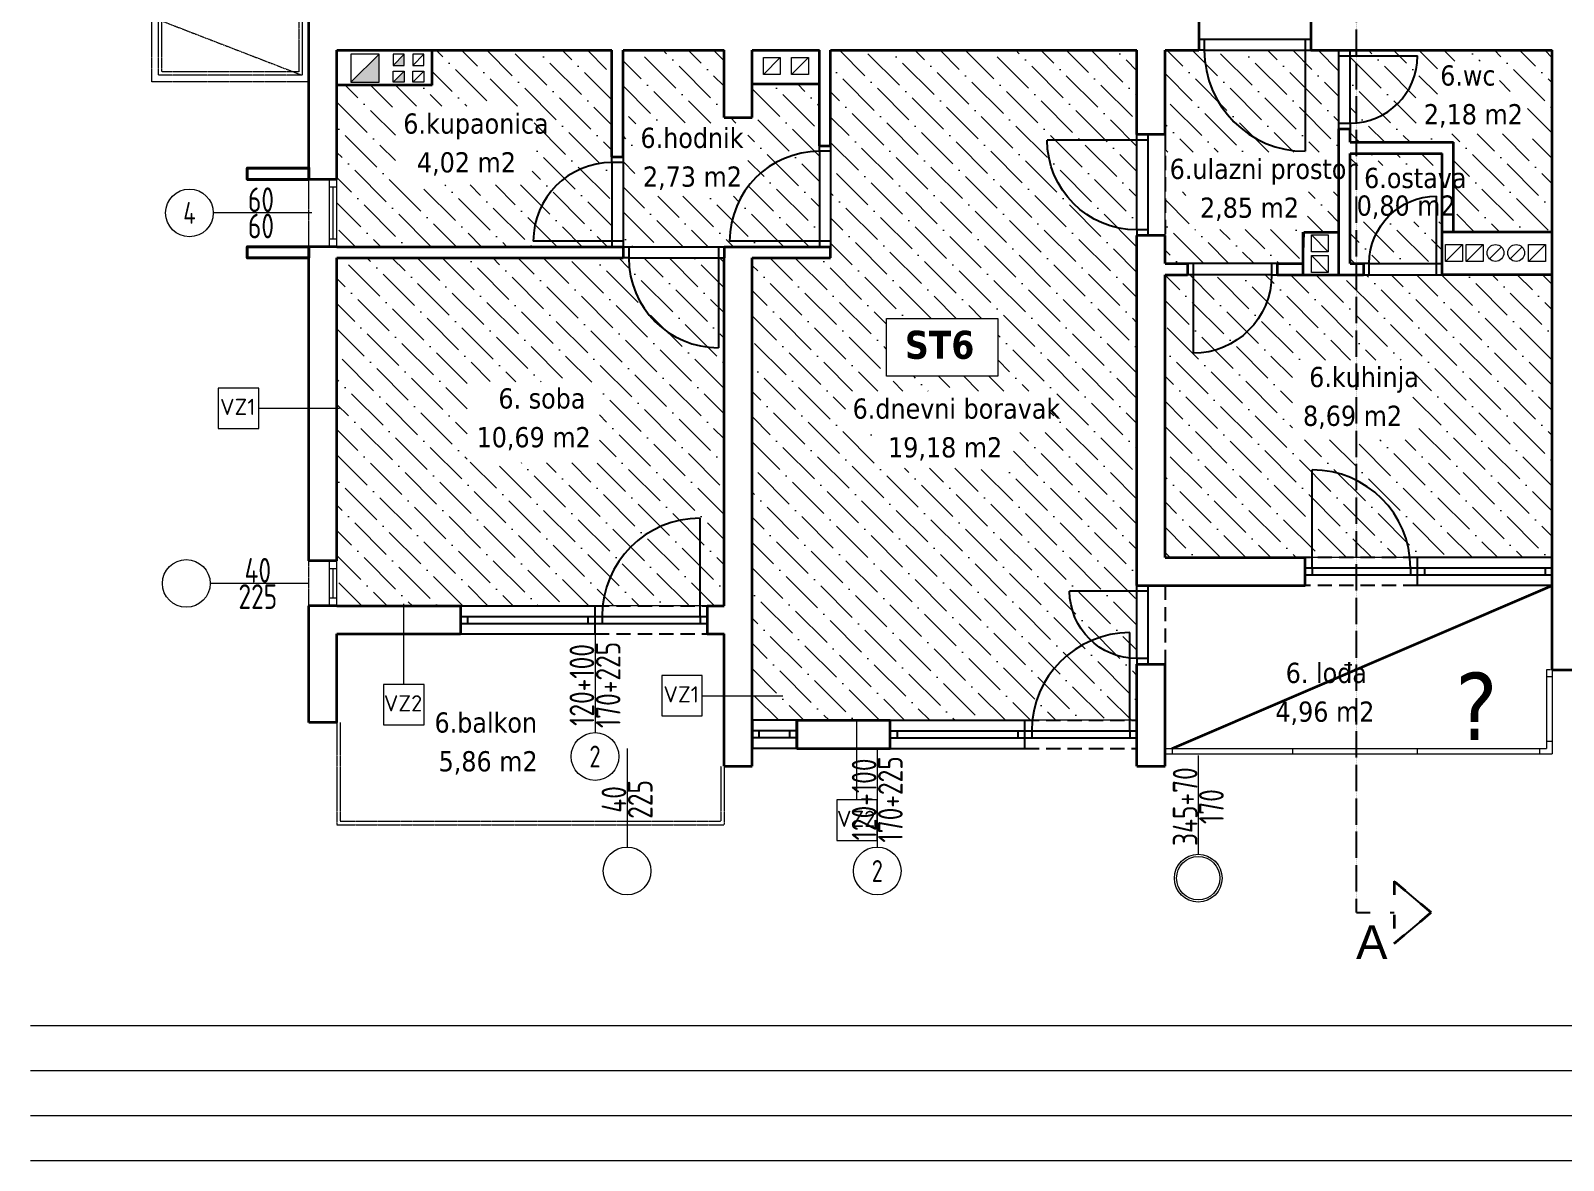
# Model space of a CAD drawing. Header units: millimetres. Extents: x -701 to 470890, y -446843 to -116129.
# Drawn here: x 208801 to 210167, y -223777 to -222771 of the extents above; entities that cross this region are included whole.
import ezdxf
from ezdxf.enums import TextEntityAlignment as Align

# ---------------------------------------------------------------- set-up
doc = ezdxf.new("R2010")
doc.units = ezdxf.units.MM
for name, pattern in [('ACAD_ISO03W100', [30, 12, -18]), ('HIDDEN', [0.375, 0.25, -0.125]), ('HIDDENX2', [19.05, 12.7, -6.35])]:
    doc.linetypes.add(name, pattern=pattern)
doc.layers.get('0').update_dxf_attribs({"lineweight": 0})
doc.layers.get('Defpoints').update_dxf_attribs({"color": 250, "lineweight": 0})
for name, color, linetype, lineweight in [('03-prozori', 132, 'Continuous', 0), ('05-podgled-tanko', 144, 'HIDDEN', 0), ('06-hatch_grijano', 30, 'Continuous', 0), ('07-kote', 70, 'Continuous', 9), ('09-oznaka stavke', 1, 'Continuous', 0), ('5-TX', 113, 'Continuous', 5), ('Kote', 1, 'Continuous', 15), ('TP_01 - 0.35', 1, 'Continuous', 35), ('TP_01 - 0.50', 1, 'Continuous', 40), ('TP_07 - 0.20', 255, 'Continuous', 20)]:
    doc.layers.add(name, color=color, linetype=linetype, lineweight=lineweight)
for name, color, linetype in [('TP_Hidden', 8, 'HIDDENX2'), ('TP_Otvori', 8, 'Continuous'), ('TP_Otvori.block', 8, 'Continuous'), ('zidovi', 1, 'Continuous')]:
    doc.layers.add(name, color=color, linetype=linetype)
doc.styles.add('isocpeur', font='isocpeur.ttf')
doc.styles.add('tahoma10', font='tahoma.ttf', dxfattribs={"height": 2})
doc.styles.add('Tekst15', font='arial.ttf', dxfattribs={"height": 15})

# ---------------------------------------------------------------- blocks, each defined once
blk = doc.blocks.new('*U664')
at = {"layer": 'TP_01 - 0.50'}
for p, q in [((0, 0), (0, -30)), ((48, 0), (48, -30))]:
    blk.add_line(p, q, dxfattribs=at)
at = {"layer": 'TP_Otvori'}
for p, q in [((0, 0), (48, 0)), ((0, -11.3), (48, -11.3)), ((7.5, -11.3), (7.5, -18.8)), ((40.5, -11.3), (40.5, -18.8)), ((0, -18.8), (48, -18.8)), ((0, -30), (48, -30))]:
    blk.add_line(p, q, dxfattribs=at)
blk = doc.blocks.new('*U654')
at = {"layer": 'TP_Otvori'}
for p, q in [((5, 0), (5, 80)), ((5, 0), (0, 0)), ((85, 0), (5, 0)), ((5, -10), (5, 0)), ((85, -10), (85, 0)), ((85, 0), (90, 0)), ((90, -10), (0, -10))]:
    blk.add_line(p, q, dxfattribs=at)
blk.add_arc((5, 0), 80, 0, 90, dxfattribs=at)
blk = doc.blocks.new('*U655')
at = {"layer": 'TP_Otvori'}
for p, q in [((5, 0), (5, 70)), ((5, 0), (0, 0)), ((75, 0), (5, 0)), ((5, -10), (5, 0)), ((75, -10), (75, 0)), ((75, 0), (80, 0)), ((80, -10), (0, -10))]:
    blk.add_line(p, q, dxfattribs=at)
blk.add_arc((5, 0), 70, 0, 90, dxfattribs=at)
blk = doc.blocks.new('*U656')
at = {"layer": 'TP_Otvori'}
for p, q in [((5, 0), (5, 90)), ((5, 0), (0, 0)), ((95, 0), (5, 0)), ((5, -10), (5, 0)), ((95, -10), (95, 0)), ((95, 0), (100, 0)), ((100, -10), (0, -10))]:
    blk.add_line(p, q, dxfattribs=at)
blk.add_arc((5, 0), 90, 0, 90, dxfattribs=at)
blk = doc.blocks.new('*U658')
at = {"layer": 'TP_Otvori'}
for p, q in [((5, 0), (5, 60)), ((5, 0), (0, 0)), ((65, 0), (5, 0)), ((5, -10), (5, 0)), ((65, -10), (65, 0)), ((65, 0), (70, 0)), ((70, -10), (0, -10))]:
    blk.add_line(p, q, dxfattribs=at)
blk.add_arc((5, 0), 60, 0, 90, dxfattribs=at)
blk = doc.blocks.new('*U3406')
blk.add_lwpolyline([(0, 31), (0, -59.2)])
blk.add_circle((0, -81), 21.8)
at = {"style": 'isocpeur', "width": 0.75}
for tag, p in [('SIR', (-12, -15.6)), ('VIS', (12, -15.6))]:
    blk.add_attdef(tag, text='', height=15, rotation=90, dxfattribs=at).set_placement(p, align=Align.MIDDLE)
blk.add_attdef('BR', text='', height=20, rotation=90, dxfattribs=at).set_placement((0, -81), align=Align.MIDDLE_CENTER)
blk = doc.blocks.new('*U3080')
blk.add_line((7, 3.5), (52.9, 3.5))
blk.add_lwpolyline([(0, 7), (59.9, 7), (59.9, 0), (59.9, 0), (0, 0), (0, 7)])
blk.add_lwpolyline([(7, 7), (52.9, 7), (52.9, 0), (7, 0)], close=True)
blk = doc.blocks.new('*U3081')
blk.add_line((7, 3.5), (32.9, 3.5))
blk.add_lwpolyline([(0, 7), (39.9, 7), (39.9, 0), (39.9, 0), (0, 0), (0, 7)])
blk.add_lwpolyline([(7, 7), (32.9, 7), (32.9, 0), (7, 0)], close=True)
blk = doc.blocks.new('*U3082')
blk.add_lwpolyline([(0, 31), (0, -59.2)])
blk.add_circle((0, -81), 21.8)
at = {"style": 'isocpeur', "width": 0.75}
for tag, p in [('SIR', (-12, -15.6)), ('VIS', (12, -15.6))]:
    blk.add_attdef(tag, text='', height=15, rotation=90, dxfattribs=at).set_placement(p, align=Align.MIDDLE)
blk.add_attdef('BR', text='', height=20, rotation=180, dxfattribs=at).set_placement((0, -81), align=Align.MIDDLE_CENTER)
blk = doc.blocks.new('*U1720')
blk.add_lwpolyline([(0, 31), (0, -59.2)])
blk.add_circle((0, -81), 21.8)
at = {"style": 'isocpeur', "width": 0.75}
for tag, p in [('SIR', (-12, -15.6)), ('VIS', (12, -15.6))]:
    blk.add_attdef(tag, text='', height=15, rotation=90, dxfattribs=at).set_placement(p, align=Align.MIDDLE)
blk.add_attdef('BR', text='', height=20, dxfattribs=at).set_placement((0, -81), align=Align.MIDDLE_CENTER)
blk = doc.blocks.new('*U649')
at = {"ltscale": 0.1}
blk.add_line((-0.125, 0.375), (-0.625, 0.375), dxfattribs=at)
blk.add_lwpolyline([(0.125, 0.5), (0.125, 0.25), (-0.125, 0.25), (-0.125, 0.5)], close=True, dxfattribs=at)
at = {"style": 'isocpeur'}
blk.add_attdef('sl', text='', height=0.1, dxfattribs=at).set_placement((0.005, 0.3336), align=Align.CENTER)
blk = doc.blocks.new('*U511')
at = {"ltscale": 0.1}
blk.add_line((0, 0.5), (0, 1), dxfattribs=at)
blk.add_lwpolyline([(0.125, 0.25), (-0.125, 0.25), (-0.125, 0.5), (0.125, 0.5)], close=True, dxfattribs=at)
at = {"style": 'isocpeur'}
blk.add_attdef('sl', text='', height=0.1, dxfattribs=at).set_placement((0.005, 0.3336), align=Align.CENTER)
blk = doc.blocks.new('*U1730')
blk.add_lwpolyline([(0, 31), (0, -59.2)])
for radius in [21.8, 19.8]:
    blk.add_circle((0, -81), radius)
at = {"style": 'isocpeur', "width": 0.75}
for tag, p in [('SIR', (-12, -15.6)), ('VIS', (12, -15.6))]:
    blk.add_attdef(tag, text='', height=15, rotation=90, dxfattribs=at).set_placement(p, align=Align.MIDDLE)
blk.add_attdef('BR', text='', height=20, dxfattribs=at).set_placement((0, -81), align=Align.MIDDLE_CENTER)

msp = doc.modelspace()

# ---------------------------------------------------------------- hatches: boundary and pattern name
at = {"layer": '06-hatch_grijano'}
h = msp.add_hatch(dxfattribs=at)
h.set_pattern_fill('ANSI36', color=256, scale=5, angle=270, style=0)
h.set_pattern_definition([(315, (-48014.625, -4450.162), (30.8696304, -8.4189901), [39.6875, -7.9375, 0, -7.9375])])
h.paths.add_polyline_path([(209126.4, -222908.02), (209126.4, -222837.8), (209248.26, -222837.8), (209248.26, -222908.02)])
h.paths.add_polyline_path([(209319.32, -222788.03), (209159.32, -222788.03), (209159.32, -222819.03), (209074.32, -222819.03), (209074.32, -222963.03), (209319.32, -222963.03)])
h.paths.add_polyline_path([(209504.32, -222818.03), (209444.32, -222818.03), (209444.32, -222848.03), (209419.32, -222848.03), (209419.32, -222788.03), (209329.32, -222788.03), (209329.32, -222963.03), (209504.32, -222963.03)])
h.paths.add_polyline_path([(209340.76, -222918.06), (209340.76, -222852.99), (209440.59, -222852.99), (209440.59, -222918.06)])
h.paths.add_polyline_path([(209190.41, -223155), (209190.41, -223082.96), (209308.2, -223083.86), (209308.2, -223155.91)])
h.paths.add_polyline_path([(209419.32, -222973.03), (209074.32, -222973.03), (209074.32, -223283.03), (209419.32, -223283.03)])
h.paths.add_polyline_path([(209564.09, -223078.53), (209564.09, -223026.87), (209663.23, -223026.87), (209663.23, -223078.53)])
h.paths.add_polyline_path([(209527.45, -223128.48), (209527.45, -223091.62), (209708.69, -223091.62), (209708.69, -223128.48)])
h.paths.add_polyline_path([(209677.28, -223128.48), (209677.28, -223160.35), (209555.42, -223160.35), (209555.42, -223128.48)])
h.paths.add_polyline_path([(209787.32, -222788.03), (209514.32, -222788.03), (209514.32, -222973.03), (209444.32, -222973.03), (209444.32, -223385.03), (209787.32, -223385.03)])
h.paths.add_polyline_path([(209812.32, -222878.79), (209967.32, -222878.79), (209967.32, -222788.03), (209812.32, -222788.03)])
h.paths.add_polyline_path([(209833.84, -222947.63), (209833.84, -222914.16), (209812.32, -222914.16), (209812.32, -222978.03), (209935.49, -222978.03), (209936.32, -222950.03), (209967.32, -222950.03), (209967.32, -222914.16), (209939.26, -222914.16), (209939.26, -222947.63)])
h.paths.add_polyline_path([(209979.53, -222940.73), (209979.53, -222890.78), (210058.82, -222890.78), (210058.82, -222940.73)])
h.paths.add_polyline_path([(210059.32, -222880.03), (209977.32, -222880.03), (209977.32, -222978.03), (210059.32, -222978.03)])
h.paths.add_polyline_path([(210055.03, -222827.87), (210055.03, -222797.78), (210110.42, -222797.78), (210110.42, -222827.87)])
h.paths.add_polyline_path([(210135.32, -222827.87), (210135.32, -222862.54), (210036.1, -222862.54), (210036.1, -222827.87)])
h.paths.add_polyline_path([(210157.32, -222788.03), (209977.32, -222788.03), (209977.32, -222870.03), (210069.32, -222870.03), (210069.32, -222950.03), (210157.32, -222950.03)])
h.paths.add_polyline_path([(209925.94, -223135.1), (209925.94, -223063.99), (210033.17, -223063.99), (210033.17, -223135.1)])
h.paths.add_polyline_path([(210157.32, -222988.03), (209812.32, -222988.03), (209812.32, -223240.03), (210157.32, -223240.03)])
at = {"layer": 'TP_07 - 0.20'}
h = msp.add_hatch(color=256, dxfattribs=at)
h.dxf.hatch_style = 1
h.paths.add_polyline_path([(209086.82, -222816.55), (209111.82, -222816.55), (209111.82, -222791.55)])
h = msp.add_hatch(color=256, dxfattribs=at)
h.dxf.hatch_style = 1
h.paths.add_polyline_path([(209134.32, -222791.55), (209124.32, -222801.55), (209134.32, -222801.55)])
h.paths.add_polyline_path([(209124.32, -222816.55), (209134.32, -222816.55), (209134.32, -222806.55)])

# ---------------------------------------------------------------- linework, layer by layer
at = {"layer": '03-prozori'}
for p, q in [((210152.32, -223340.03), (210152.32, -223410.03)), ((210157.32, -223346.28), (210152.32, -223346.28)), ((210157.32, -223340.03), (210157.32, -223415.03)), ((209812.32, -223410.03), (210152.32, -223410.03)), ((209812.32, -223415.03), (210157.32, -223415.03)), ((209818.57, -223410.03), (209818.57, -223415.03)), ((209926.07, -223410.03), (209926.07, -223415.03)), ((210037.07, -223410.03), (210037.07, -223415.03)), ((210146.07, -223410.03), (210146.07, -223415.03)), ((210157.32, -223403.78), (210152.32, -223403.78))]:
    msp.add_line(p, q, dxfattribs=at).dxf.unprotected_set("ltscale", 0)
at = {"layer": '05-podgled-tanko'}
for p, q in [((210157.32, -223340.03), (210152.32, -223340.03)), ((209074.32, -223387.03), (209074.32, -223478.03)), ((209077.32, -223387.03), (209077.32, -223475.03)), ((209416.32, -223426.03), (209416.32, -223475.03)), ((209419.32, -223426.03), (209419.32, -223478.03)), ((209074.32, -223478.03), (209419.32, -223478.03)), ((209077.32, -223475.03), (209416.32, -223475.03))]:
    msp.add_line(p, q, dxfattribs=at).dxf.unprotected_set("ltscale", 0)
for points in [[(208909.21, -222434.82), (209049.32, -222434.82), (209049.32, -222816.2), (208909.21, -222816.2)], [(208915.21, -222440.82), (209043.32, -222440.82), (209043.32, -222810.2), (208915.21, -222810.2)], [(208915.21, -222711.26), (209043.32, -222711.26), (209043.32, -222810.2), (208915.21, -222810.2)], [(208918.21, -222714.26), (209040.32, -222714.26), (209040.32, -222807.2), (208918.21, -222807.2)]]:
    msp.add_lwpolyline(points, close=True, dxfattribs=at).dxf.unprotected_set("ltscale", 0)
for points in [[(209043.32, -222711.26), (208915.21, -222760.73), (209043.32, -222810.2)], [(209049.32, -222963.03), (209049.32, -222903.03)], [(209049.32, -223283.03), (209049.32, -223243.03)]]:
    msp.add_lwpolyline(points, dxfattribs=at).dxf.unprotected_set("ltscale", 0)
at = {"layer": '06-hatch_grijano'}
for points in [[(209319.32, -222788.03), (209319.32, -222963.03), (209074.32, -222963.03), (209074.32, -222819.03), (209159.32, -222819.03), (209159.32, -222788.03), (209319.32, -222788.03)], [(209329.32, -222963.03), (209329.32, -222788.03), (209419.32, -222788.03), (209419.32, -222848.03), (209444.32, -222848.03), (209444.32, -222818.03), (209504.32, -222818.03), (209504.32, -222963.03), (209329.32, -222963.03)], [(209514.32, -222788.03), (209787.32, -222788.03), (209787.32, -223385.03), (209444.32, -223385.03), (209444.32, -222973.03), (209514.32, -222973.03), (209514.32, -222788.03)], [(209812.32, -222788.03), (209967.32, -222788.03), (209967.32, -222950.03), (209936.32, -222950.03), (209935.49, -222978.03), (209812.32, -222978.03), (209812.32, -222788.03)], [(209977.32, -222788.03), (210157.32, -222788.03), (210157.32, -222950.03), (210069.32, -222950.03), (210069.32, -222870.03), (209977.32, -222870.03), (209977.32, -222788.03)], [(209977.32, -222880.03), (209977.32, -222978.03), (210059.32, -222978.03), (210059.32, -222880.03), (209977.32, -222880.03)], [(209074.32, -222973.03), (209419.32, -222973.03), (209419.32, -223283.03), (209074.32, -223283.03), (209074.32, -222973.03)], [(209812.32, -222988.03), (210157.32, -222988.03), (210157.32, -223240.03), (209812.32, -223240.03), (209812.32, -222988.03)]]:
    msp.add_lwpolyline(points, dxfattribs=at)
at = {"layer": '07-kote', "linetype": 'ByBlock', "ltscale": 5}
msp.add_lwpolyline([(209564.09, -223026.87), (209663.23, -223026.87), (209663.23, -223078.53), (209564.09, -223078.53)], close=True, dxfattribs=at)
at = {"layer": '07-kote', "color": 5, "linetype": 'ByBlock', "lineweight": 35, "ltscale": 5, "true_color": 0x1a1aff}
msp.add_lwpolyline([(209818.57, -223410.03), (210157.32, -223265.03)], dxfattribs=at)
at = {"layer": 'Defpoints', "linetype": 'ByBlock', "ltscale": 5}
for points in [[(208801.36, -223657.1), (212031.02, -223657.1)], [(208801.36, -223697.1), (212031.02, -223697.1)], [(208801.36, -223737.1), (212031.02, -223737.1)], [(208801.36, -223777.1), (212031.02, -223777.1)]]:
    msp.add_lwpolyline(points, dxfattribs=at)
at = {"layer": 'TP_01 - 0.35'}
for p, q in [((209049.32, -222903.03), (209049.32, -222158.03)), ((209842.32, -222763.03), (209842.32, -222788.03)), ((209942.32, -222763.03), (209942.32, -222788.03)), ((209074.32, -222903.03), (209074.32, -222788.03)), ((209074.32, -222788.03), (209319.32, -222788.03)), ((209159.32, -222819.03), (209159.32, -222788.03)), ((209319.32, -222883.03), (209319.32, -222788.03)), ((209329.32, -222788.03), (209419.32, -222788.03)), ((209329.32, -222883.03), (209329.32, -222788.03)), ((209419.32, -222848.03), (209419.32, -222788.03)), ((209444.32, -222848.03), (209444.32, -222788.03)), ((209444.32, -222788.03), (209504.32, -222788.03)), ((209504.32, -222873.03), (209504.32, -222788.03)), ((209514.32, -222873.03), (209514.32, -222788.03)), ((209514.32, -222788.03), (209787.32, -222788.03)), ((209787.32, -222863.03), (209787.32, -222788.03)), ((209812.32, -222863.03), (209812.32, -222788.03)), ((209812.32, -222788.03), (209842.32, -222788.03)), ((209942.32, -222788.03), (210157.32, -222788.03)), ((210157.32, -223340.03), (210157.32, -222788.03)), ((209159.32, -222819.03), (209074.32, -222819.03)), ((209444.32, -222818.03), (209504.32, -222818.03)), ((209419.32, -222848.03), (209444.32, -222848.03)), ((209812.32, -222863.03), (209787.32, -222863.03)), ((209967.32, -222988.03), (209967.32, -222858.03)), ((209967.32, -222858.03), (209977.32, -222858.03)), ((209977.32, -222870.03), (209977.32, -222858.03)), ((209977.32, -222870.03), (210069.32, -222870.03)), ((210069.32, -222950.03), (210069.32, -222870.03)), ((209319.32, -222883.03), (209329.32, -222883.03)), ((209504.32, -222873.03), (209514.32, -222873.03)), ((209977.32, -222978.03), (209977.32, -222880.03)), ((209977.32, -222880.03), (210059.32, -222880.03)), ((210059.32, -222950.03), (210059.32, -222880.03)), ((209074.32, -222903.03), (209049.32, -222903.03)), ((209935.49, -222988.03), (209935.49, -222950.03)), ((209936.32, -222950.03), (209966.32, -222950.03)), ((210059.32, -222988.03), (210059.32, -222950.03)), ((210157.32, -222950.03), (210059.32, -222950.03)), ((209049.32, -223243.03), (209049.32, -222963.03)), ((209074.32, -222963.03), (209049.32, -222963.03)), ((209074.32, -222963.03), (209329.32, -222963.03)), ((209329.32, -222963.03), (209329.32, -222973.03)), ((209419.32, -222963.03), (209419.32, -222973.03)), ((209419.32, -222963.03), (209504.32, -222963.03)), ((209504.32, -222963.03), (209514.32, -222963.03)), ((209514.32, -222973.03), (209514.32, -222963.03)), ((209787.32, -223265.03), (209787.32, -222953.03)), ((209812.32, -222953.03), (209787.32, -222953.03)), ((209812.32, -222978.03), (209812.32, -222953.03)), ((209074.32, -223243.03), (209074.32, -222973.03)), ((209074.32, -222973.03), (209329.32, -222973.03)), ((209419.32, -223283.03), (209419.32, -222973.03)), ((209444.32, -223426.03), (209444.32, -222973.03)), ((209444.32, -222973.03), (209514.32, -222973.03)), ((209812.32, -222978.03), (209832.32, -222978.03)), ((209832.32, -222978.03), (209832.32, -222988.03)), ((209912.32, -222978.03), (209935.49, -222978.03)), ((209912.32, -222978.03), (209912.32, -222988.03)), ((209977.32, -222978.03), (209989.32, -222978.03)), ((209989.32, -222978.03), (209989.32, -222988.03)), ((209812.32, -223240.03), (209812.32, -222988.03)), ((209812.32, -222988.03), (209832.32, -222988.03)), ((209912.32, -222988.03), (209935.49, -222988.03)), ((209935.49, -222988.03), (209967.32, -222988.03)), ((209967.32, -222988.03), (209989.32, -222988.03)), ((210157.32, -222988.03), (210059.32, -222988.03)), ((209074.32, -223243.03), (209049.32, -223243.03)), ((209812.32, -223240.03), (209937.32, -223240.03)), ((209937.32, -223265.03), (209937.32, -223240.03)), ((209787.32, -223265.03), (209812.32, -223265.03)), ((209812.32, -223265.03), (209937.32, -223265.03)), ((209049.32, -223387.03), (209049.32, -223283.03)), ((209074.32, -223283.03), (209049.32, -223283.03)), ((209074.32, -223283.03), (209184.32, -223283.03)), ((209184.32, -223283.03), (209184.32, -223308.03)), ((209404.32, -223283.03), (209419.32, -223283.03)), ((209404.32, -223283.03), (209404.32, -223308.03)), ((209074.32, -223387.03), (209074.32, -223308.03)), ((209074.32, -223308.03), (209184.32, -223308.03)), ((209404.32, -223308.03), (209419.32, -223308.03)), ((209419.32, -223426.03), (209419.32, -223308.03)), ((209787.32, -223426.03), (209787.32, -223335.03)), ((209787.32, -223335.03), (209812.32, -223335.03)), ((209812.32, -223426.03), (209812.32, -223335.03)), ((210157.32, -223340.03), (210182.32, -223340.03)), ((209074.32, -223387.03), (209049.32, -223387.03)), ((209484.32, -223410.03), (209484.32, -223385.03)), ((209484.32, -223385.03), (209567.32, -223385.03)), ((209567.32, -223410.03), (209567.32, -223385.03)), ((209484.32, -223410.03), (209567.32, -223410.03)), ((209419.32, -223426.03), (209444.32, -223426.03)), ((209787.32, -223426.03), (209812.32, -223426.03))]:
    msp.add_line(p, q, dxfattribs=at)
at = {"layer": 'TP_01 - 0.50'}
for points in [[(209049.32, -222903.03), (208994.32, -222903.03), (208994.32, -222893.03), (209049.32, -222893.03), (209049.32, -222903.03)], [(209049.32, -222973.03), (208994.32, -222973.03), (208994.32, -222963.03), (209049.32, -222963.03), (209049.32, -222973.03)]]:
    msp.add_lwpolyline(points, dxfattribs=at)
at = {"layer": 'TP_07 - 0.20'}
for p, q in [((209111.82, -222791.55), (209086.82, -222816.55)), ((209134.32, -222791.55), (209124.32, -222801.55)), ((209151.82, -222791.55), (209141.82, -222801.55)), ((209469.46, -222794.53), (209454.46, -222809.53)), ((209494.46, -222794.53), (209479.46, -222809.53)), ((209134.32, -222806.55), (209124.32, -222816.55)), ((209151.82, -222806.55), (209141.82, -222816.55)), ((209935.49, -222950.03), (209967.32, -222950.03)), ((209967.32, -222950.03), (209967.32, -222988.03)), ((209957.82, -222967.5), (209942.82, -222952.5)), ((210077.32, -222961.1), (210062.32, -222976.1)), ((210095.82, -222961.1), (210080.82, -222976.1)), ((210112.12, -222963.29), (210101.52, -222973.9)), ((210130.62, -222963.29), (210120.02, -222973.9)), ((210151.32, -222961.1), (210136.32, -222976.1)), ((209957.82, -222985.93), (209942.82, -222970.93))]:
    msp.add_line(p, q, dxfattribs=at)
for points in [[(209111.82, -222791.55), (209086.82, -222791.55), (209086.82, -222816.55), (209111.82, -222816.55)], [(209134.32, -222791.55), (209124.32, -222791.55), (209124.32, -222801.55), (209134.32, -222801.55)], [(209151.82, -222791.55), (209141.82, -222791.55), (209141.82, -222801.55), (209151.82, -222801.55)], [(209454.46, -222794.53), (209469.46, -222794.53), (209469.46, -222809.53), (209454.46, -222809.53)], [(209479.46, -222794.53), (209494.46, -222794.53), (209494.46, -222809.53), (209479.46, -222809.53)], [(209134.32, -222816.55), (209124.32, -222816.55), (209124.32, -222806.55), (209134.32, -222806.55)], [(209151.82, -222816.55), (209141.82, -222816.55), (209141.82, -222806.55), (209151.82, -222806.55)], [(209957.82, -222952.5), (209957.82, -222967.5), (209942.82, -222967.5), (209942.82, -222952.5)], [(210062.32, -222961.1), (210077.32, -222961.1), (210077.32, -222976.1), (210062.32, -222976.1)], [(210080.82, -222961.1), (210095.82, -222961.1), (210095.82, -222976.1), (210080.82, -222976.1)], [(210136.32, -222961.1), (210151.32, -222961.1), (210151.32, -222976.1), (210136.32, -222976.1)], [(209957.82, -222970.93), (209957.82, -222985.93), (209942.82, -222985.93), (209942.82, -222970.93)]]:
    msp.add_lwpolyline(points, close=True, dxfattribs=at)
for centre in [(210106.82, -222968.6), (210125.32, -222968.6)]:
    msp.add_circle(centre, 7.5, dxfattribs=at)
at = {"layer": 'TP_Hidden'}
for p, q in [((209812.32, -222863.03), (209812.32, -222953.03)), ((210037.32, -223240.03), (209937.32, -223240.03)), ((209812.32, -223265.03), (209812.32, -223335.03)), ((210037.32, -223265.03), (209937.32, -223265.03)), ((209304.32, -223283.03), (209404.32, -223283.03)), ((209304.32, -223308.03), (209404.32, -223308.03)), ((209687.32, -223385.03), (209787.32, -223385.03)), ((209687.32, -223410.03), (209787.32, -223410.03))]:
    msp.add_line(p, q, dxfattribs=at)
at = {"layer": 'TP_Otvori'}
for p, q in [((209943.57, -223249.41), (209943.57, -223161.91)), ((209398.07, -223292.41), (209398.07, -223204.91)), ((210037.32, -223249.41), (209937.32, -223249.41)), ((209943.57, -223249.41), (209943.57, -223255.66)), ((210031.07, -223249.41), (210031.07, -223255.66)), ((210037.32, -223265.03), (210037.32, -223240.03)), ((210157.32, -223240.03), (210037.32, -223240.03)), ((210157.32, -223249.41), (210037.32, -223249.41)), ((210043.57, -223249.41), (210043.57, -223255.66)), ((210151.07, -223249.41), (210151.07, -223255.66)), ((210037.32, -223255.66), (209937.32, -223255.66)), ((210157.32, -223255.66), (210037.32, -223255.66)), ((210157.32, -223265.03), (210037.32, -223265.03)), ((209184.32, -223283.03), (209304.32, -223283.03)), ((209184.32, -223292.41), (209304.32, -223292.41)), ((209190.57, -223292.41), (209190.57, -223298.66)), ((209298.07, -223292.41), (209298.07, -223298.66)), ((209304.32, -223308.03), (209304.32, -223283.03)), ((209304.32, -223292.41), (209404.32, -223292.41)), ((209310.57, -223292.41), (209310.57, -223298.66)), ((209398.07, -223292.41), (209398.07, -223298.66)), ((209184.32, -223298.66), (209304.32, -223298.66)), ((209304.32, -223298.66), (209404.32, -223298.66)), ((209781.07, -223394.41), (209781.07, -223306.91)), ((209184.32, -223308.03), (209304.32, -223308.03)), ((209567.32, -223385.03), (209687.32, -223385.03)), ((209687.32, -223410.03), (209687.32, -223385.03)), ((209567.32, -223394.41), (209687.32, -223394.41)), ((209567.32, -223400.66), (209687.32, -223400.66)), ((209573.57, -223394.41), (209573.57, -223400.66)), ((209681.07, -223394.41), (209681.07, -223400.66)), ((209687.32, -223394.41), (209787.32, -223394.41)), ((209687.32, -223400.66), (209787.32, -223400.66)), ((209693.57, -223394.41), (209693.57, -223400.66)), ((209781.07, -223394.41), (209781.07, -223400.66)), ((209567.32, -223410.03), (209687.32, -223410.03))]:
    msp.add_line(p, q, dxfattribs=at)
for centre, start, end in [((209943.57, -223249.41), 0, 90), ((209398.07, -223292.41), 90, 180), ((209781.07, -223394.41), 90, 180)]:
    msp.add_arc(centre, 87.5, start, end, dxfattribs=at)
at = {"layer": 'zidovi', "linetype": 'ACAD_ISO03W100', "ltscale": 0.02}
msp.add_line((209983.12, -223556.25), (209983.12, -221596.25), dxfattribs=at)
at = {"layer": 'zidovi'}
for q in [(210016.64, -223528.48), (210016.64, -223584.01)]:
    msp.add_line((210049.61, -223556.25), q, dxfattribs=at)
at = {"layer": 'zidovi', "linetype": 'ACAD_ISO03W100'}
msp.add_line((209983.12, -223556.25), (210016.64, -223556.25), dxfattribs=at)
at = {"layer": 'zidovi', "linetype": 'ACAD_ISO03W100', "lineweight": 35}
msp.add_lwpolyline([(210049.61, -223556.25), (210016.64, -223528.48), (210016.64, -223584.01), (210049.61, -223556.25)], dxfattribs=at)

# ---------------------------------------------------------------- block references
at = {"layer": '03-prozori', "xscale": -1, "rotation": 270}
for name, p in [('*U3080', (209067.32, -222963.03)), ('*U3081', (209067.32, -223283.03))]:
    msp.add_blockref(name, p, dxfattribs=at)
at = {"layer": '06-hatch_grijano'}
for name, p, rotation in [('*U655', (209319.32, -222963.03), 90.00000000000001), ('*U654', (209419.32, -222973.03), 180)]:
    msp.add_blockref(name, p, dxfattribs=dict(at, rotation=rotation))
at = {"layer": '09-oznaka stavke', "linetype": 'HIDDEN', "ltscale": 50}
ref = msp.add_blockref('*U3406', (209021.85, -222932.91), dxfattribs=dict(at, xscale=0.9750000000000001, yscale=0.9750000000000001, zscale=0.9750000000000001, rotation=270.0017924477388))
ref.add_attrib('SIR', '60', dxfattribs={"layer": '0', "height": 22, "rotation": 0.00179, "style": 'isocpeur', "width": 0.75}).set_placement((209006.62, -222921.21), align=Align.MIDDLE)
ref.add_attrib('VIS', '60', dxfattribs={"layer": '0', "height": 22, "rotation": 0.00179, "style": 'isocpeur', "width": 0.75}).set_placement((209006.62, -222944.61), align=Align.MIDDLE)
ref.add_attrib('BR', '4', dxfattribs={"layer": '0', "height": 19.5, "rotation": 0.00179, "style": 'isocpeur', "width": 0.75}).set_placement((208942.86, -222932.91), align=Align.MIDDLE_CENTER)
ref = msp.add_blockref('*U3082', (209019.05, -223263.08), dxfattribs=dict(at, xscale=0.9750000000000001, yscale=0.9750000000000001, zscale=0.9750000000000001, rotation=270.0017924477388))
ref.add_attrib('SIR', '40', dxfattribs={"layer": '0', "height": 22, "rotation": 0.00179, "style": 'isocpeur', "width": 0.75}).set_placement((209003.82, -223251.38), align=Align.MIDDLE)
ref.add_attrib('VIS', '225', dxfattribs={"layer": '0', "height": 22, "rotation": 0.00179, "style": 'isocpeur', "width": 0.75}).set_placement((209003.82, -223274.78), align=Align.MIDDLE)
ref = msp.add_blockref('*U1720', (209304.32, -223338.3), dxfattribs=dict(at, xscale=0.9750000000000001, yscale=0.9750000000000001, zscale=0.9750000000000001, rotation=0.001792447738893826))
ref.add_attrib('SIR', '120+100', dxfattribs={"layer": '0', "height": 22, "rotation": 90.00179, "style": 'isocpeur', "width": 0.75}).set_placement((209292.62, -223353.53), align=Align.MIDDLE)
ref.add_attrib('VIS', '170+225', dxfattribs={"layer": '0', "height": 22, "rotation": 90.00179, "style": 'isocpeur', "width": 0.75}).set_placement((209316.02, -223353.53), align=Align.MIDDLE)
ref.add_attrib('BR', '2', dxfattribs={"layer": '0', "height": 19.5, "rotation": 0.00179, "style": 'isocpeur', "width": 0.75}).set_placement((209304.32, -223417.29), align=Align.MIDDLE_CENTER)
ref = msp.add_blockref('*U1720', (209332.88, -223440.3), dxfattribs=dict(at, xscale=0.9750000000000001, yscale=0.9750000000000001, zscale=0.9750000000000001, rotation=0.001792447738893826))
ref.add_attrib('SIR', '40', dxfattribs={"layer": '0', "height": 22, "rotation": 90.00179, "style": 'isocpeur', "width": 0.75}).set_placement((209321.18, -223455.53), align=Align.MIDDLE)
ref.add_attrib('VIS', '225', dxfattribs={"layer": '0', "height": 22, "rotation": 90.00179, "style": 'isocpeur', "width": 0.75}).set_placement((209344.58, -223455.53), align=Align.MIDDLE)
ref = msp.add_blockref('*U1720', (209555.88, -223440.3), dxfattribs=dict(at, xscale=0.9750000000000001, yscale=0.9750000000000001, zscale=0.9750000000000001, rotation=0.001792447738893826))
ref.add_attrib('SIR', '120+100', dxfattribs={"layer": '0', "height": 22, "rotation": 90.00179, "style": 'isocpeur', "width": 0.75}).set_placement((209544.18, -223455.53), align=Align.MIDDLE)
ref.add_attrib('VIS', '170+225', dxfattribs={"layer": '0', "height": 22, "rotation": 90.00179, "style": 'isocpeur', "width": 0.75}).set_placement((209567.58, -223455.53), align=Align.MIDDLE)
ref.add_attrib('BR', '2', dxfattribs={"layer": '0', "height": 19.5, "rotation": 0.00179, "style": 'isocpeur', "width": 0.75}).set_placement((209555.88, -223519.29), align=Align.MIDDLE_CENTER)
ref = msp.add_blockref('*U1730', (209841.93, -223446.7), dxfattribs=dict(at, xscale=0.9750000000000001, yscale=0.9750000000000001, zscale=0.9750000000000001, rotation=0.001792447738893826))
ref.add_attrib('SIR', '345+70', dxfattribs={"layer": '0', "height": 22, "rotation": 90.00179, "style": 'isocpeur', "width": 0.75}).set_placement((209830.24, -223461.93), align=Align.MIDDLE)
ref.add_attrib('VIS', '170', dxfattribs={"layer": '0', "height": 22, "rotation": 90.00179, "style": 'isocpeur', "width": 0.75}).set_placement((209853.64, -223461.93), align=Align.MIDDLE)
at = {"layer": '5-TX'}
ref = msp.add_blockref('*U649', (208986.62, -223160.99), dxfattribs=dict(at, xscale=-144.0000000000024, yscale=144.0000000000024, zscale=144.0000000000024, rotation=0.0001386217754983932))
ref.add_attrib('sl', 'VZ1', dxfattribs={"layer": '0', "height": 14.4, "rotation": 0.00014, "style": 'isocpeur'}).set_placement((208985.9, -223112.95), align=Align.CENTER)
ref = msp.add_blockref('*U511', (209133.92, -223425.12), dxfattribs=dict(at, xscale=-144.0000000000024, yscale=144.0000000000024, zscale=144.0000000000024, rotation=0.0001386217754983932))
ref.add_attrib('sl', 'VZ2', dxfattribs={"layer": '0', "height": 14.4, "rotation": 0.00014, "style": 'isocpeur'}).set_placement((209133.2, -223377.08), align=Align.CENTER)
ref = msp.add_blockref('*U649', (209381.8, -223417.14), dxfattribs=dict(at, xscale=-144.0000000000024, yscale=144.0000000000024, zscale=144.0000000000024, rotation=0.0001386217754983932))
ref.add_attrib('sl', 'VZ1', dxfattribs={"layer": '0', "height": 14.4, "rotation": 0.00014, "style": 'isocpeur'}).set_placement((209381.08, -223369.1), align=Align.CENTER)
ref = msp.add_blockref('*U511', (209537.71, -223528.03), dxfattribs=dict(at, xscale=-144.0000000000024, yscale=144.0000000000024, zscale=144.0000000000024, rotation=0.0001386217754983932))
ref.add_attrib('sl', 'VZ2', dxfattribs={"layer": '0', "height": 14.4, "rotation": 0.00014, "style": 'isocpeur'}).set_placement((209536.99, -223479.99), align=Align.CENTER)
at = {"layer": 'TP_Otvori.block'}
for name, p, rotation in [('*U656', (209942.32, -222788.03), 180), ('*U658', (209977.32, -222788.03), 270), ('*U655', (209319.32, -222963.03), 90.00000000000001), ('*U654', (209504.32, -222963.03), 90.00000000000001), ('*U654', (209419.32, -222973.03), 180)]:
    msp.add_blockref(name, p, dxfattribs=dict(at, rotation=rotation))
at = {"layer": 'TP_Otvori.block', "xscale": -1}
for name, p, rotation in [('*U654', (209787.32, -222863.03), 90), ('*U655', (209832.32, -222988.03), 180), ('*U658', (209787.32, -223265.03), 90)]:
    msp.add_blockref(name, p, dxfattribs=dict(at, rotation=rotation))
msp.add_blockref('*U658', (210059.32, -222978.03), dxfattribs=at)
at = {"layer": 'TP_Otvori.block', "xscale": 0.8333333856529689, "yscale": 0.8333333856529689, "zscale": 0.8333333856529689, "rotation": 180}
msp.add_blockref('*U664', (209484.32, -223410.03), dxfattribs=at)

# ---------------------------------------------------------------- texts
at = {"layer": '07-kote', "linetype": 'ByBlock', "ltscale": 5, "char_height": 18, "attachment_point": 1, "style": 'tahoma10'}
for s, width, heights, insert in [('\\pt90;6.wc', 171.7931, [2.54], (210057.6, -222801.44)), ('\\pt90;2,18 m2', 171.7931, [2.54], (210043.02, -222835.99)), ('\\pt90;6.kupaonica', 171.7931, [2.54], (209133.45, -222844.29)), ('\\pt90;6.hodnik', 171.7931, [2.54], (209344.83, -222857)), ('\\pt90;4,02 m2', 171.7931, [2.54], (209145.63, -222878.84)), ('\\pt90;2,73 m2', 171.7931, [2.54], (209347.05, -222891.55)), ('\\pt90;6.ulazni prostor', 171.7931, [2.54], (209816.48, -222884.68)), ('\\pt90;6.ostava', 171.7931, [2.54], (209989.77, -222892.75)), ('\\pt90;2,85 m2', 171.7931, [2.54], (209843.5, -222919.23)), ('\\pt90;0,80 m2', 171.7931, [2.54], (209983.14, -222917.37)), ('\\pt90;{\\fTahoma|b1|i0|c238|p34;\\H1.3889x;ST6} ', 171.7931, [2.54], (209580.52, -223037.92)), ('\\pt90;6.kuhinja', 171.7931, [2.54], (209940.79, -223070.12)), ('\\pt90;6. soba', 171.7931, [2.54], (209218.23, -223089.2)), ('\\pt90;6.dnevni boravak', 219.0925, [67.38], (209533.9, -223098.25)), ('\\pt90;8,69 m2', 171.7931, [2.54], (209935.34, -223104.67)), ('\\pt90;10,69 m2', 171.7931, [2.54], (209198.76, -223123.75)), ('\\pt90;19,18 m2', 171.7931, [2.54], (209565.49, -223132.8)), ('\\pt90;6. lođa', 171.7931, [2.54], (209919.88, -223333.73)), ('\\pt90;4,96 m2', 171.7931, [2.54], (209910.69, -223368.28)), ('\\pt90;6.balkon', 171.7931, [2.54], (209161.3, -223377.98)), ('\\pt90;5,86 m2', 171.7931, [2.54], (209164.93, -223412.52))]:
    msp.add_mtext_dynamic_manual_height_columns(s, width=width, gutter_width=10, heights=heights, dxfattribs=dict(at, insert=insert))
at = {"layer": '07-kote', "color": 5, "linetype": 'ByBlock', "lineweight": 35, "ltscale": 5, "true_color": 0x1a1aff, "insert": (210071.09, -223342.65), "char_height": 60, "attachment_point": 1, "style": 'tahoma10'}
msp.add_mtext_dynamic_manual_height_columns('\\pt300;?', width=171.7931, gutter_width=10, heights=[2.54], dxfattribs=at)
at = {"layer": 'Kote', "insert": (209982.61, -223567.61), "char_height": 30, "width": 9972.3862, "attachment_point": 1, "style": 'Tekst15'}
msp.add_mtext('\\A1;A', dxfattribs=at)

doc.saveas('drawing.dxf')
